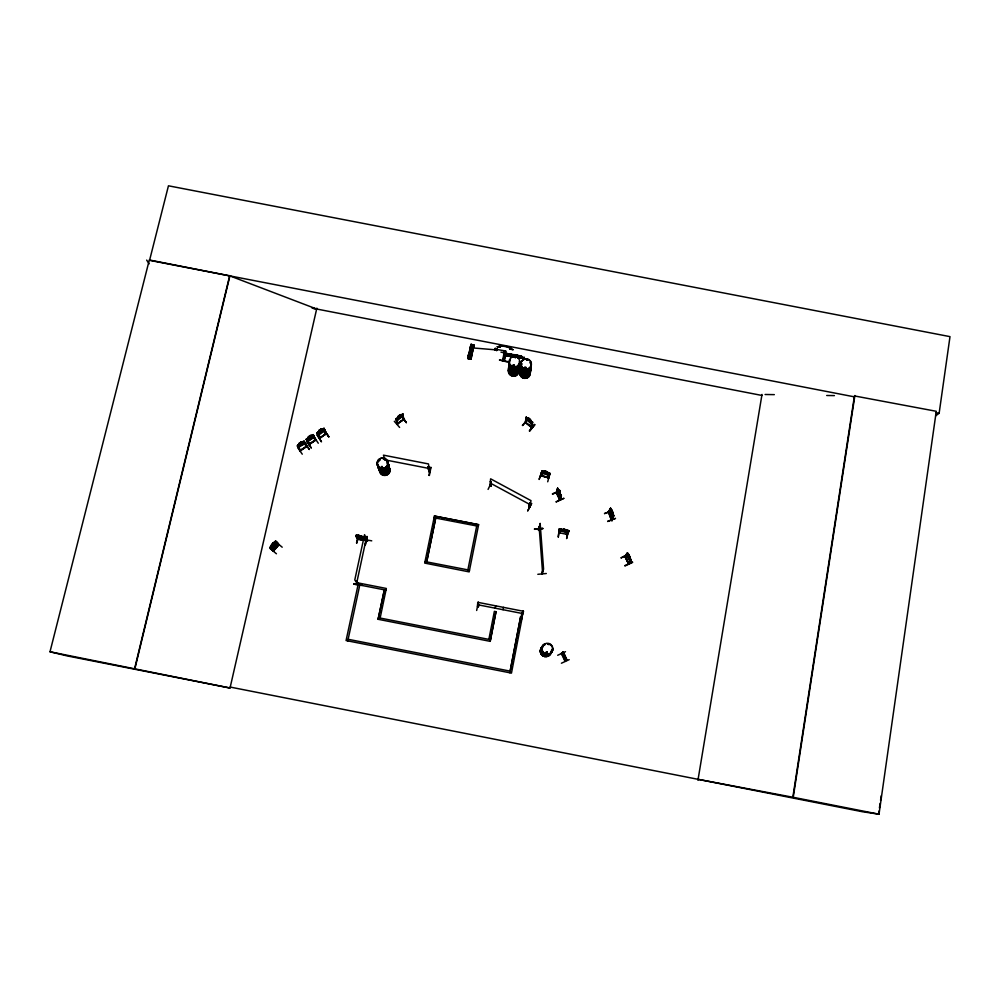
<?xml version="1.0" encoding="UTF-8"?>
<svg xmlns="http://www.w3.org/2000/svg" width="1000" height="1000" viewBox="0 0 1000 1000"><rect width="100%" height="100%" fill="white"/><g stroke="black" fill="none" stroke-linecap="round" stroke-linejoin="round"><path stroke-width="1.5" d="M521.65 615.112L522.362 615.288L523.55 611.3L477.713 602.312L477.638 606.475L477.65 604.087L478.413 604.237L478.45 606.675L477.562 606.5M478.312 526.275L434.137 517.75M478.625 524.688L434.438 516.05L478.625 524.688L469.175 571.888L424.712 563.088L434.438 516.05M478.387 602.075L476.662 610.462M477.7 603.8L478.475 603.938L478.3 606.638M630 560.9L628.35 562.863L628.763 563.713M625.288 556.975L628.5 563.825L624.788 556.325L625.487 556.938L627.825 553.7L627.375 553.062M625.525 556.888L624.9 556.1M564.8 660.688C565.45 659.5 556.587 644.05 565.087 661.338L566.788 659.712L566.45 658.988L565.062 661.225M563.2 652.775L561.862 654.475L563.475 652.65M557.85 489.237L556.625 493.45L557.788 488.425L560.775 494.762M559.788 499.312L559.812 500.125M560.1 499.963L559.45 499.338M488.075 489.4L491.075 483.188M529.612 507.163L531 500.637L490.613 478.825L490.062 486L490.887 486.225M490.8 486.337L491.163 481.838L490.35 481.737L491.163 481.838M491.012 486.125L490.2 485.538M542.188 573.787C545.3 561.763 540.638 577.1 542.163 573.05M547.438 652.475C545.913 650.312 545.125 654.762 547.238 653.263M547.137 652.387C547.075 654.862 545.112 651.35 547.062 652.45M547.15 652.138L547.275 653.312M548.525 644.237L547.762 644.125L548.688 644.05M507.562 361.538L499.438 360.012L507.475 362.025M500.962 352.137L517.55 355.825L504.137 353.512M403.888 419.588L403 419.625C384.25 433.263 417.725 410.012 397.113 423.812M526.2 367.812L525.275 368.375L524.875 367.537M524.763 367.337L525.05 368.225M526.487 359.963L527.337 359.688L526.75 360.337M527.125 360.075L526.538 359.825M513.175 365.7C515.475 366.75 512.8 363.55 513.025 366.037M514.325 366.112L514.425 365.337M515.138 357.25L515.312 357.887M503.05 360.675L504.663 352.887M503.663 351.25L505.763 351.05L496.912 349.462L496.675 350.725L497.062 348.663L496.85 349.862M502.625 360.712L504.15 352.537L503.8 357.312L504.75 356.7L503.85 356.613L504.137 352.887M470.825 349.938L471.763 350.538L470.763 350.825M504 360.95L505.562 353.15M504.038 356.562L504.65 356.7L504.888 352.738L504.575 357.438L505.062 352.713L504.712 353.625M358.188 584.25L356.15 580.875L358.175 584.513L358.35 583.675M380.85 467.262L381.85 466.413M381.925 466.637L381.987 467.663L381.275 467.587M382.425 467.575L382.025 466.512M611.438 519.15L613.5 515.35L611.375 519.888L608.35 512.075M608.675 511.987C616.112 534.675 608.6 506.637 608.488 512.95M608.237 512.325L610.575 508.212L613.438 514.888L612.712 513.15L612.562 515.5L611.838 514.587L610.575 508.212L608.375 512.25M513.413 356.788L510.75 356.062L510.9 354.275L510.825 356.15L513.4 356.812M319.475 437.812L326.538 433.725M317.663 432.65L317.025 433.088L319.6 438.363L320.1 437.587M320.05 437.475L319.675 438.312L326.463 433.462L319.713 438.325L317.125 432.875M306.35 446.575L306.962 446.125M306.95 446.2L300.012 450.625M488.862 639.388L494.375 611.337L495.988 611.725L490.175 641.35L378.113 619.288L384.363 589.763L378.113 619.288M299.913 450.45L300.275 451L297.275 445.737M503.938 355.288L514.362 357.325M503.975 353.425L504.888 353.263M521.45 358.2L521.763 356.388L520.837 355.938L510.887 354.363M522.875 357.812L523.763 357.987M490.175 641.35L496 611.663M490.5 639.712L378.512 617.725M309.5 443.65L309.137 444.6L315.887 439.738M309.025 444.588L315.975 440.025L313.212 434.613L306.2 439.275L308.988 444.225M309.713 443.9L306.925 438.988L306.288 439.412L306.925 438.988M312.787 435.475C312.875 432.975 314.7 442.4 315.975 440.062M524.388 357.4L524.2 358.2L520.575 357.887L515.575 356.912L513.525 355.412L524.375 357.488M495.3 608.188L495.6 605.812M879.013 814.2L936.275 411.287L854.45 395.938L792.85 797.237L879.013 814.2L862.438 811.737L230.125 687.062L229.913 688L50 651.775L149.312 259.975L229.9 275.9L134.938 668.538M935.6 415.887L939.137 413.263L950 336.637L168.45 185.8L149.562 260.338L854.312 396.838M526.013 422.837L525.25 422.438L531.663 427.675L532.663 422.212M525.288 422.713L526.138 417.113L532.7 422.325M525.9 422.95L526.225 417.25L525.562 422.475M525.875 423.137L526.825 417.725M878.512 814.137L878.975 811.062M879.425 808L880.113 803.413M880.562 800.337L881.25 795.75M528.35 418.575L528.45 417.925L530.625 419.637L531.25 422.587L527.062 419.3L527.238 418.1L528.362 418.725L528.513 418.013M793.238 797.3L854.887 395.525M353.75 584.138L362.175 585.225M353.8 583.65L362.188 585.388L353.75 584.15M531.925 422.088L531 427.163L531.65 427.75M531.888 423.15L531.112 427.3M697.938 780.288L762 394.438M504.125 353.05L517.6 355.55M531.875 427.238L525.5 422.45M504 355.087L515.875 357.388M531.912 427.512L525.588 422.3M470.538 357.875L471.188 355.3M503.05 609.712L503.475 607.362M561.5 529.35L560.438 529.212L559 533.013L559.963 533.062M566.3 529.788L563.538 529.163L566.125 530.237C570.775 529.188 564.263 534.612 567.238 534.625M566.425 534.275C575.938 528.513 551.125 529.087 563.462 529.637L561.688 530.425L567.025 531.462L567.35 530.65L566.138 530.138M522.212 615.25L521.538 614.7L522.45 614.95M521.575 615.125L522.325 612.55L523.088 612.7M521.638 619.288L523.212 610.862M563.375 529.6L563.075 530.688L565.638 531.188L566.213 529.7M567.875 530.588L568.837 530.837L567.225 532.35L560.775 531.087L560.087 530.487L560.638 529.237M503.938 355.412L515.925 357.113M503.975 356.575L503.9 357.275M504.387 361.037L505.887 353.212M510.112 671.263L520.662 616.562L522.312 616.812L511.463 673.1L346.075 640.55L358.462 583L386.325 588.462L380.138 618.038M509.837 672.738L520.688 616.5M513.6 354.538L521.763 356.388M521.538 358.237L520.525 358.263M521.6 357.725L524.288 358.237M428.162 466.575L428.925 471.062C430.8 472.762 425.75 466.737 428.862 467C430.763 477.463 427.3 468.587 429.588 471.312M428.913 475.4L430.662 467.325M429.363 475.475L430.988 467.388M468.05 355.213L468.95 353.95M471.012 359.137L473.862 345.025L473.188 344.825L470.138 358.975L471 359.137L473.925 345.025L471.012 344.363L467.9 358.55L468.825 358.738L471.538 344.513L468.837 358.738M469.038 358.65L469.888 358.688M468.925 354.062L470.387 354.275M473.212 344.862L470.062 358.963M470.588 359.062L473.888 345.025M363.55 536.825L364.312 536.975L363.55 536.825L364.675 539.4M363.4 539.388L371.737 540.837M356.275 581.688L356.438 580.925M365.487 537.575L365.938 536.875L367.525 541.038L365.487 537.575L367.638 540.962M365.775 537.625L365.938 536.875M366.037 540.2L365.275 540.538M365.337 544.663L366.962 536.362L365.4 544.688M357.825 584.4L357.962 583.45L357.9 584.375M367.113 540.875L367.35 540.025M527.725 510.763L531.663 503.45L527.775 510.863M528.925 506.463L529.462 507.325L529.125 506.475M358.675 535.837C350.4 532.625 363.575 545.638 356.8 535.55L355.975 535.7L358.638 539.275L365.863 540.625M356.525 543.013L358.263 534.775M356.875 543.075L358.688 534.862M358.713 539.3L357.85 538.837M529.8 502.713L528.875 507.013L529.8 502.713L530.475 503.075L529.5 507.25L529.038 506.488M271.012 548.55L275.738 542.425L271.25 547.413M271.375 547.425L271.137 548.675L272.15 548.35M361.1 536.013L358.325 535.462L361.1 536.013L361.75 537.375L359.175 536.875L358.35 535.375M356.688 535.438L363.15 536.7L361.262 536.35L363.125 537.65L359.35 537.212L357.35 535.8L358.575 535.812M357.587 537.275L364.8 538.188M356.75 582.725L366.337 538.175M274.525 546.25L276.537 544.725L274.925 545.588L275.712 543.688L272.425 547.438L274.15 546.475L273.412 548.288L274.6 546.125M357.612 537.163L356.525 536.562L364.075 538.425M276.688 542.188L276.45 543.438L276.625 542.263L275.625 542.425L276.7 542.175L276.438 543.337M272.525 550.05L277.825 544.775L278.15 543.7L277.113 542.587L276.288 543.237M316.85 308.163L230.025 688.025L67.3 655.938L50 651.775M540.662 475.825L541.613 475.7M540.788 475.675L541.962 471.1M541.362 476.062C544.1 472.5 539.5 469.812 544.688 471.675L543.275 471.575L543.038 472.6L548.225 474.05L547.438 471.838L544.738 471.087L547.438 471.838M544.825 471.125L544.375 472.975L546.888 473.675L547.137 472.663L544.625 471.95M134.662 668.475L229.713 275.55M545.225 471.438L546.85 471.887M548.65 477.887L547.837 477.837L549.113 473.162M540.737 475.8L548.763 477.887L540.95 475.35M547.712 481.788L549.95 473.35L548.638 478.025M273.812 550.462L273.038 550.788L278.925 544.562M278.175 545.163L275.062 541.8L275.587 541.2M539.9 526.337C540.112 522.625 536.55 539.475 540.15 523.362L543.575 569.113L541.9 573.9L541.838 573.038M538.562 529.85L538.925 528.962L534.462 528.925L542.863 528.35L540.2 528.975M539.837 525.575L538.625 529.938L538.513 529.125M538.913 530L538.913 529.05M548.488 475.175L542.212 473.4M541.788 471.587L539.125 479.462L541.812 471.688M542.775 471.112L541.85 471.163L549.85 473.375L548.975 472.975M552.587 494.2L560.163 490.725M542.9 528.7L534.513 529.3M556.663 493.3L557.55 488.325L557.987 488.938M556.263 492.788L559.775 500.05L561.225 495.788M557.175 489.787L557.675 488.375M559.438 499.4L560.763 495.325L561.35 495.9L560.075 500L556.525 492.575L557.788 488.425M556.462 493.325L556.688 492.463M558.962 490.125L560.25 492.6L560.2 495.438L558.362 492.275L558.188 489.663L558.837 490.737M559.05 490.087L558.488 491.863L559.6 494.2L560.112 492.562M559.113 490.9L559.888 492.238M556.15 501.8L563.787 498.312M521.462 615.062L522.312 614.75M521.638 614.763L522.325 612.55M561.025 495.2L559.738 500.1M560.662 497.088L560.837 494.712M357.8 584.237L354.787 579.938L364.55 534.675L367.225 540.188M559.725 533.237L561.15 529.65M537.825 574.3L546.3 573.513M564.05 529.45L565.712 529.775M510.138 671.137L348.137 639.288M304.613 442.713L304.538 443.837L305.125 442.75M567.112 534.625L568.7 530.775L567.938 530.625M566.663 538.488L568.488 530.413L566.625 538.475M307.137 440.988L313.637 437.488L314.113 436.35L313.137 434.675M324.712 429.938L324.237 431.062L324.8 429.9M358 583.7L356.15 580.875M272.337 547.725L274.7 544.325L275.95 543.587L276.837 544.5L273.2 548.6L272.45 547.85L273.263 546.65L272 545.363L273.762 543.35L275.025 544.663L276.112 543.725M274.825 544.462L275.45 543.062L274.7 542.275L273.15 542.737M628.212 562.95L630.812 559.888L631.15 560.588L628.85 563.4M628.825 563.488L625.125 556.163L627.487 553.013L630.775 559.525L628.75 555.337M624.938 556.175L627.413 552.938L628.787 555.438L627.987 554.338L627.812 556.638L629.8 559.963L629.85 557.85M561.475 653.725L562.938 652.113M403.162 415.662L397.312 420.675L396.425 420.462L396 418.725L402.775 413.9M608.7 512.938L610.962 509.062L608.55 512.812M278.988 544.75L273.438 551.15L269.975 547.525L271.788 545.288M277.262 544.125L277.688 543.225M490.875 486.388L490.2 485.7M611.138 518.975L612.788 516.6M612 510.25L611.075 511.8L612.05 514.212L612.888 512.7L611.912 510.288M612.05 510.8L612.675 512.35M607.688 521.325L615.5 518.375L607.688 521.5M278.137 545.025L278.825 544.5L273.225 550.875M273.075 546.462L271.812 547.2L271.312 544.812L275.637 541.062L278.7 544.375M303.488 441.675L304.3 441.475L303.488 441.675L306.137 446.275M315.775 439.775L308.863 444.012M512.962 365.238L514.388 365.15M621.138 557.837L628.562 554L621.15 557.9M270 548.413L276.425 553.775M629.075 555.037L628.038 556.325L629.188 558.7L630.225 557.425M629.15 555.575L629.888 557.1M628.337 563.713L631.1 560.562L630.75 559.5M557.688 655.275L565.475 651.688M531.462 424.05L525.825 418.913M532.375 423.925L531.475 423.925M534.775 424.75L529.587 431.062L534.763 424.738M534.438 424.375L529.325 430.838M526.225 417.25L526.638 417.938M522.35 425.387L527.9 419.363M527.9 419.25L522.688 425.538M561.763 653.562L563.138 651.938L566.663 659.812L565.487 659.587M299.45 444.062L297.362 446.175L297.9 445.138M317.775 432.262L317.2 433.325L317.838 432.887L320.363 437.912M277.3 544.113L274.137 547.537M275.738 541.888L282.2 547.2M564.275 654.525L565.45 657.05M564.475 654.412L563.837 655.088L564.975 657.513L565.538 656.9M306.337 439.3L308.55 437.525L307.5 438.525L308.113 439.675L311.712 437.95L312.625 436.688L312.025 435.525L310.763 435.95M274.9 541.737L269.975 547.525M272.75 546.125L274.5 544.125M274.688 544.163L272.725 546.237M273.2 546.587C265.4 555.2 281.925 538.8 274.613 544.1M561.413 663.225L569.188 659.65M565.1 660.575L566.45 658.988M319.4 431.163L318.337 432.163L318.913 433.325L322.463 431.575L323.375 430.3L322.825 429.125L321.562 429.7L321.275 428.913L318.95 430.487L321.275 428.913M545.05 654.5L546.337 654.538M394.3 421.287L399.613 427.425M514.288 366.062L513.212 366.125M382.25 467.688L381.325 467.875M470.825 349.888L470.763 350.875M469.675 357.962L469.4 357.575M317.062 434.963L321.488 441.85L317.162 434.913M302.262 454.188L297.65 447.562M559.138 532.737L567.35 534.45M567.263 534.438L568.75 530.825L567.888 530.925M306.575 441.1L311.137 447.912M357.875 538.725L356.037 535.413M357.975 538.825L363.95 539.987M403.738 419.087L403.038 419.812M397.013 423.938L397.875 423.988M406.35 422.638L401.375 416.025L406.35 422.638L402.55 416.962M398.375 417.125L400.462 415.6L400.737 416.812L398.663 418.338L398.113 416.175L400.337 414.65M397.238 424.387L395.875 418.925L396.5 418.475M401.95 414.513L402.738 414.288L402.125 414.738L403.25 420.062M324.062 430.1L328.825 436.863L324.462 429.95M299.1 443.462L301.375 441.8L301.775 442.488L302.987 441.975L303.612 443.1L302.725 444.375L299.137 446.15L298.488 445.025L299.538 444.038L299.05 443.387L301.438 441.875L301.775 442.488L301.312 441.875M301.725 442.413L303.288 441.463L297.8 445.062M323.3 428.837C324.175 427.45 323.888 433.225 325.688 433.988M318.988 434.725L317.875 434.588L318.95 434.787L324.35 431.125M300.625 450.138L306.85 446.037M310.487 435.4L308.087 436.887L309.85 439.975M310.7 436.025L312.325 435.025M308.675 437.75L310.85 436.3M309.275 438.9L311.45 437.45M308.175 441.112L313.637 437.488M318.275 443.225L313.762 436.4M402.562 414.062L403.775 419.275M324.2 430.125L328.825 436.863M304.587 442.725L309.325 449.525L304.975 442.575M400.288 414.575L400.412 415.375L401.587 414.787L401.863 416L397.537 419.15L398.188 416.863M383.175 458.675L383.9 459.137A5.438 5.3 -13.5 0 1 388.162 465.425A5.438 5.3 -13.5 0 1 381.725 469.588A5.438 5.3 -13.5 0 1 377.537 463.338M514.138 366.188L513.375 366.225M524.663 368.075L525.812 368.45M566.788 659.712L566.287 658.825M565.5 659.65L562.525 652.525M563.138 651.938L566.2 658.863M562.65 653.575L562.575 652.613M627.487 553.013L627.825 553.7M626.55 554.025L626.675 555.25M630.275 557.487L628.962 554.987M631.15 560.588L630.538 560.013M632.475 561.95L624.888 565.625M625.025 565.938L632.638 562.413M556.2 501.887L563.787 498.425M560.75 497.05L557.425 490.938M552.388 493.888L559.963 490.438M561.35 495.9L560.763 495.325M300.25 450.962L306.988 446.337L304.175 441.05L303.263 441.512M611.975 510.15L612.75 513.212M613.787 516.062L613.225 515.462M610.675 508.35L610.688 509.175M324.05 428.275L317.675 432.188M312.25 434.988L313.263 434.688M363.975 538.488L364.775 538.3L364.113 537.038M548.45 475.05L549.538 474.888M383.363 458.837L383.85 459.263A5.362 5.238 -13.5 0 1 388.15 464.875A5.362 5.238 -13.5 0 1 382.638 469.55A5.362 5.238 -13.5 0 1 377.475 464.65M383.113 471.538L382.488 471.5M525.112 367.1L525.913 367.262M513.5 371.012L512.587 370.775M467.887 358.55L470.8 359.038M468.625 358.638L471.012 344.412L468.088 358.25L470.588 358.738M543.225 570.9L542.875 570.15M477.8 606.025L478.462 606.163M765.088 394.487L774.325 394.637M826.712 395.487L834.412 395.613M356.712 535.55L355.875 535.513L356.6 536.675M471.012 344.438L471.737 344.625M540.85 475.5L548.65 477.638M469.113 354.05L470.025 354.225M470.662 347.75L496.788 349.938M307.087 440.913L308.225 441.05M505.712 351.262L503.688 350.887L505.737 351.4M428.113 466.863L428.862 467M365.363 540.1L366.062 540.363M365.337 540.25L366 540.237M363.9 540.275L357.95 539.237M522.263 612.85L523.038 612.987M477.7 606.175L478.488 606.625L477.625 606.462M698.1 779.338L792.85 797.237M936.112 412.688L939.137 413.263M762 395.462L312.1 308.125L316.65 309.012L229.9 275.9M470.725 345.85L473.413 346.312M473.225 347.325L470.525 346.8M472.925 348.75L470.225 348.225M472.663 350.025L469.963 349.5M469.663 350.938L472.362 351.463M470.562 357.762L468.738 357.525L468.338 355.375M429.225 468.488L384.925 459.85L383.45 455.15L428.462 463.925L429.7 471.488M563.387 529.875L565.962 530.375M560.375 529.725L568.65 531.362M567.238 532.25L560.188 530.5L560.862 530.988M356.087 535.938L364.4 537.537M425.062 561.575L469.487 570.188M477.7 604.738L522.8 613.587M358.162 584.7L386.037 590.163M397.738 423.675L396.675 418.7L395.875 418.925M547.212 472.388L549.925 473.438M549.025 473.45L549.775 473.65M470.075 358.963L470.975 359.137M468.1 358.562L468.8 358.738M363.113 536.712L364.212 537.05M363.1 536.8L364.188 537.137M470.875 355.25L470.487 354.538M529.663 502.975L530.337 503.338M528.975 506.65L529.712 506.8M490.4 483.162L530.15 504.637M276.025 545.562L274.488 548.038M274.1 547.638L272.087 549.625L272.887 549.012M275.062 541.8L275.637 541.062L278.15 543.7M347.775 640.925L359.787 585.025M270.475 547.025L273.962 550.525M274.613 548.013L273.4 546.775L275.163 544.8L276.35 546.025M541.538 472.55L542.275 473.4M557.55 488.325L558.088 488.95M319.262 431.125L319.037 430.462M304.662 443.888L298.175 447.463M306.575 441.012L311.25 447.85M146.662 260.1L149.15 263.85M611.337 519.7L613.675 515.887L613.325 514.9M562.9 652.025L563.45 652.788M297.838 445.513L300.763 450.662M299.637 443.263L301.038 442.312M564.225 654.65C561.263 650.525 566.987 662.625 565.363 657.087M358.925 535.662L360.6 535.988M310.438 435.325L312.025 438.537M525.962 418.9L526.512 420.037M626.75 555.212L630.288 561.575L626.625 555.2M558.787 490.913L559.9 493.25M566.175 659.125L566.512 659.837M324 428.2L326.45 433.812M613.413 514.875L613.713 515.975M403.088 415.712L402.725 413.837L403.862 419.675M547.837 644.35L547.812 644.237A5.463 5.425 61.8 0 1 549.15 644.712M557.375 491.025L557.212 489.663L557.337 490.988M541.788 573.038L541.838 573.725M539.15 527.013L542.525 572.062M467.875 569.875L476.7 526.075M552.125 650.65A5.463 5.425 61.8 0 1 546.725 655.062A5.463 5.425 61.8 0 1 541.425 650.45A5.463 5.425 61.8 0 1 545 644.45M552.638 648.725A5.562 5.525 61.5 0 1 548.013 654.6A5.562 5.525 61.5 0 1 541.763 650.45A5.562 5.525 61.5 0 1 545.3 643.863A5.562 5.525 61.5 0 0 541.912 650.888A5.562 5.525 61.5 0 0 548.962 654.35A5.562 5.525 61.5 0 0 552.362 647.288M549.513 644.125A5.562 5.525 61.5 0 0 548.15 643.662A5.562 5.525 61.5 0 1 551.712 645.987A5.562 5.525 61.5 0 0 550.725 644.925M552.537 648.763A5.487 5.45 61.5 0 1 547.987 654.55A5.487 5.45 61.5 0 1 541.812 650.462A5.487 5.45 61.5 0 1 545.3 643.962M548.112 643.763A5.487 5.45 61.5 0 1 549.462 644.225M551.188 651.95A5.4 5.35 62.6 0 1 542.975 655.413A5.475 5.425 62.5 0 1 542.863 646.363A5.475 5.425 62.5 0 0 542.962 655.425A5.475 5.425 62.5 0 0 551.275 651.938A5.4 5.362 62.5 0 1 543.025 655.337A5.4 5.362 62.5 0 1 542.938 646.375A5.4 5.35 62.6 0 0 542.975 655.413A5.475 5.425 62.5 0 0 551.287 651.925M530.662 365.712A5.238 5.062 7.2 0 1 526.775 372.3A5.238 5.062 7.2 0 1 520.487 367.65A5.238 5.062 7.2 0 0 525.925 373.713A5.238 5.062 7.2 0 0 530.487 367.038A5.2 5.025 7.2 0 1 525.925 373.65A5.2 5.025 7.2 0 1 520.45 367.625M520.575 366.325A5.238 5.062 7.2 0 1 521.763 363.975M520.85 366.413A5.238 5.062 7.2 0 1 521.6 365.312A5.2 5.025 7.2 0 0 520.875 366.388M530.363 362.612A5.337 5.162 7.2 0 1 529.663 369.212A5.337 5.162 7.2 0 1 522.825 369.637A5.263 5.088 7.2 0 1 521.2 363.4M521.15 363.175A5.337 5.162 7.2 0 0 522.825 369.637A5.263 5.088 7.2 0 0 529.587 369.338A5.263 5.088 7.2 0 0 530.275 362.837M530.325 362.55A5.263 5.088 7.2 0 1 529.625 369.062A5.263 5.088 7.2 0 1 522.875 369.475A5.263 5.088 7.2 0 1 521.225 363.113M530.1 370.3A5.25 5.075 7.2 0 1 524.825 377A5.25 5.075 7.2 0 1 520.413 369.663M529.237 370.55A5.175 5 7.2 0 1 528.562 376.938A5.175 5 7.2 0 1 521.938 377.35A5.175 5 7.2 0 1 520.312 371.15A5.175 5 7.2 0 0 521.938 377.35A5.175 5 7.2 0 0 528.55 377A5.175 5 7.2 0 0 529.225 370.6M520.612 367.938A5.275 5.1 7.2 0 0 524.362 375.213A5.275 5.1 7.2 0 0 530.612 369.875A5.2 5.038 7.2 0 1 524.388 375.05A5.2 5.038 7.2 0 1 520.688 367.875M530.112 370.213A5.25 5.075 7.2 0 1 524.837 376.912A5.25 5.075 7.2 0 1 520.425 369.588M530.513 370.062A5.2 5.025 7.2 0 1 524.35 375.325A5.2 5.025 7.2 0 1 520.65 368.15M519.375 364.762A5.238 5.062 6 0 1 513.15 370.05A5.238 5.062 6 0 1 509.438 362.837M519.462 364.575A5.312 5.138 6 0 1 513.15 369.938A5.312 5.138 6 0 1 509.387 362.612M518.962 364.8A5.238 5.062 6 0 1 513.7 371.475A5.238 5.062 6 0 1 509.312 364.175M519.375 361.562A5.337 5.162 6 0 1 516.912 367.75A5.337 5.162 6 0 1 510.175 366.438A5.337 5.162 6 0 1 510.3 359.812M519.4 364.475A5.25 5.075 6 0 1 513.175 369.775A5.25 5.075 6 0 1 509.462 362.55M519.562 363.075A5.263 5.088 6 0 1 513.312 368.4A5.263 5.088 6 0 1 509.575 361.138M519.587 362.8A5.263 5.088 6 0 1 512.675 367.938A5.263 5.088 6 0 1 510.363 359.75M518.663 368.075A5.25 5.075 5.9 0 1 516.25 374.162A5.25 5.075 5.9 0 1 509.625 372.875A5.25 5.075 5.9 0 1 509.75 366.35M518.925 365.025A5.213 5.038 6 0 1 513.688 371.662A5.213 5.038 6 0 1 509.312 364.4M518.237 365.15A5.275 5.1 6 0 1 517.537 371.675A5.275 5.1 6 0 1 510.775 372.088A5.275 5.1 6 0 1 509.137 365.712M518.675 368A5.25 5.075 5.9 0 1 516.263 374.087A5.25 5.075 5.9 0 1 509.637 372.8A5.25 5.075 5.9 0 1 509.75 366.262M518.763 366.55A5.2 5.025 6 0 1 513.538 373.175A5.2 5.025 6 0 1 509.188 365.925M518.8 366.275A5.2 5.038 6 0 1 513.562 372.912A5.2 5.038 6 0 1 509.2 365.65M387.85 462.887A5.387 5.25 -13.5 0 1 380.037 467.95A5.387 5.25 -13.5 0 1 379.538 458.862A5.387 5.25 -13.5 0 1 387.85 462.887A5.337 5.213 -13.6 0 1 384.288 470.9A5.337 5.213 -13.6 0 1 378.088 464.762M387.788 462.713A5.412 5.288 -13.6 0 1 384.25 470.838A5.412 5.288 -13.6 0 1 377.962 464.613M388.088 463.9A5.325 5.2 -13.6 0 0 387.188 462.875A5.3 5.175 -13.6 0 1 388.113 469.45A5.3 5.175 -13.6 0 1 381.65 471.587A5.3 5.175 -13.6 0 1 378.438 465.75L378.425 465.812A5.325 5.2 -13.6 0 0 383.913 471.987A5.325 5.2 -13.6 0 0 388.713 465.213A5.325 5.2 -13.6 0 1 383.913 471.987A5.325 5.2 -13.6 0 1 378.45 465.875M387.7 462.675A5.35 5.213 -13.6 0 1 384.212 470.7A5.35 5.213 -13.6 0 1 378.013 464.55M385.312 459.825A5.362 5.225 -13.5 0 1 388.013 465.988A5.362 5.225 -13.5 0 1 382.25 469.725A5.362 5.225 -13.5 0 1 377.537 464.862M388.8 466.262A5.275 5.15 -13.8 0 1 385.363 474.188A5.275 5.15 -13.8 0 1 379.237 468.125M389.738 468.65A5.238 5.112 -13.8 0 1 385.725 475.312A5.263 5.138 -13.8 0 1 379.525 470.65A5.238 5.112 -13.8 0 0 385.725 475.312A5.263 5.138 -13.8 0 0 389.775 468.663M387.212 462.975A5.325 5.2 -13.6 0 1 388.113 464M388.425 465.012A5.3 5.175 -13.7 0 1 385.625 472.8A5.3 5.175 -13.7 0 1 378.7 468.225M494.862 350.238L495.238 348.325L494.862 350.238M515.675 355.825L515.612 356.538C531.675 359.312 506.287 355.6 517.025 356.325C507.725 353.587 527.3 357.375 518.225 356.562L520.662 357.463L520.7 356.8L515.675 355.825M528.325 418.95L528.138 420.15L530.163 421.737L530.35 420.538L528.325 418.95M528.8 418.475L530.075 419.712L528.8 418.475M559.35 528.688L558.275 536.962L559.35 528.688M520.575 358.2L517.688 357.725L520.575 358.2M435.725 517.95L426.688 561.9L435.725 517.95M384.35 458.025L385.05 458.45L384.35 458.025M604.562 513.562L612.35 510.613L604.55 513.55M272.975 543.225L271.975 544.663L272.975 543.225M274.387 544.675L273.387 546.087L274.387 544.675M399.913 415.1L398.625 416.3L399.913 415.1M320.925 429.438L319.625 430.588L320.925 429.438M301.825 442.762L299.65 444.237L300.287 445.363L302.462 443.888L301.825 442.762M321.662 429.913L319.5 431.375L320.062 432.537L322.225 431.075L321.662 429.913M310.087 435.838L308.788 436.975L310.087 435.838M609.938 510.763L612.987 517.212L609.938 510.763M609.875 509.5L609.85 510.788L609.875 509.5M500.325 347.312L496.962 346.7L498.125 346.912A7.113 2 11.1 0 1 505.25 346.188A7.113 2 11.1 0 1 512.1 349.5L513.25 349.712L509.675 349.05L510.825 349.263A5.938 1.675 11.1 0 0 505.112 346.5A5.938 1.675 11.1 0 0 499.162 347.1L500.325 347.312M546.438 655.45A5.412 5.375 62 0 0 551.788 651.075A5.412 5.362 62 0 1 546.438 655.438A5.412 5.375 62 0 1 541.188 650.875A5.412 5.375 62 0 1 544.725 644.925A5.412 5.362 62 0 0 541.2 650.875A5.412 5.362 62 0 0 546.438 655.438M542.038 647.65A5.487 5.45 61.3 0 0 549.2 653.888A5.487 5.45 61.3 0 0 550.95 644.575A5.487 5.45 61.3 0 0 542.038 647.65M542.725 655.775A5.375 5.337 62.8 0 0 550.913 652.337A5.362 5.325 62.8 0 1 542.737 655.763A5.362 5.325 62.8 0 1 542.663 646.862A5.375 5.337 62.8 0 0 542.725 655.775M542.7 654.538A5.412 5.375 62.3 0 0 551.075 652.837A5.412 5.362 62.3 0 1 542.712 654.538A5.412 5.375 62.3 0 1 543.188 645.975A5.412 5.362 62.3 0 0 542.712 654.538M551.512 651.5A5.412 5.375 62.3 0 0 551.587 650.088A5.412 5.362 62.3 0 1 551.5 651.5M528.325 371.662A5.312 5.138 7.2 0 0 530.763 365.5A5.25 5.075 7.2 0 1 528.3 371.5A5.25 5.075 7.2 0 1 521.688 370.225A5.25 5.075 7.2 0 1 521.788 363.7A5.312 5.138 7.2 0 0 521.613 370.363A5.312 5.138 7.2 0 0 528.325 371.662M522.675 367.812A5.3 5.112 7.2 0 0 531.337 364.975A5.3 5.112 7.2 0 0 524.4 359.113A5.3 5.112 7.2 0 0 522.675 367.812M522.675 367.938A5.275 5.1 7.2 0 0 531.3 365.1A5.275 5.1 7.2 0 0 524.388 359.275A5.275 5.1 7.2 0 0 522.675 367.938M511 365.55A5.3 5.112 6 0 0 519.675 362.713A5.3 5.112 6 0 0 512.737 356.85A5.3 5.112 6 0 0 511 365.55M516.075 375.55A5.162 5 5.9 0 0 518.45 369.562A5.175 5 5.9 0 1 516.087 375.5A5.175 5 5.9 0 1 509.562 374.237A5.162 5 5.9 0 1 509.663 367.863A5.175 5 5.9 0 0 509.562 374.237A5.162 5 5.9 0 0 516.075 375.55M380.05 467.938A5.362 5.225 -13.5 0 0 387.825 462.887A5.362 5.225 -13.5 0 0 379.55 458.888A5.362 5.225 -13.5 0 0 380.05 467.938M379.888 459.963A5.438 5.3 -13.5 0 0 378 462.025A5.362 5.238 -13.5 0 1 379.9 459.95M389.137 467.45A5.238 5.112 -13.8 0 0 388.25 466.45A5.263 5.138 -13.8 0 1 389.175 467.463"/></g></svg>
